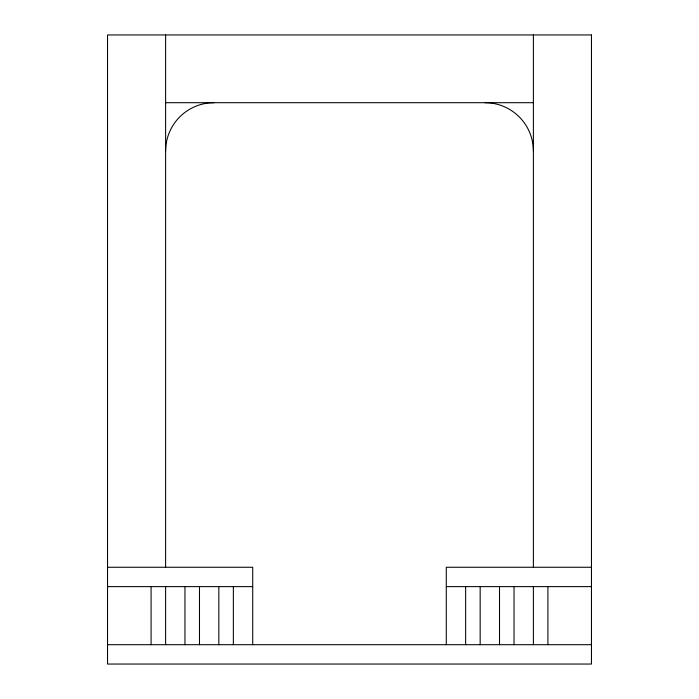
<?xml version="1.0" encoding="UTF-8"?>
<svg xmlns="http://www.w3.org/2000/svg" width="699" height="699" viewBox="0 0 699 699"><rect width="100%" height="100%" fill="white"/><g stroke="black" fill="none" stroke-linecap="round" stroke-linejoin="round"><path stroke-width="1.05" d="M165.611 102.701L533.389 102.701M107.541 567.265L252.715 567.265L252.715 644.696M591.459 567.265L446.285 567.265L446.285 644.696M107.541 586.618L252.715 586.618M446.285 586.618L591.459 586.618M107.541 644.696L591.459 644.696M547.911 586.618L547.911 644.696M533.389 34.95L533.389 567.265M533.389 586.618L533.389 644.696M514.036 586.618L514.036 644.696M499.514 586.618L499.514 644.696M480.161 586.618L480.161 644.696M465.639 586.618L465.639 644.696M233.361 586.618L233.361 644.696M218.839 586.618L218.839 644.696M199.486 586.618L199.486 644.696M184.964 586.618L184.964 644.696M165.611 34.95L165.611 567.265M165.611 586.618L165.611 644.696M151.089 586.618L151.089 644.696M165.611 151.089A48.388 48.388 0 0 1 213.999 102.701M485.001 102.701A48.388 48.388 0 0 1 533.389 151.089M591.459 34.95L107.541 34.95L107.541 664.05L591.459 664.05L591.459 34.95"/></g></svg>
